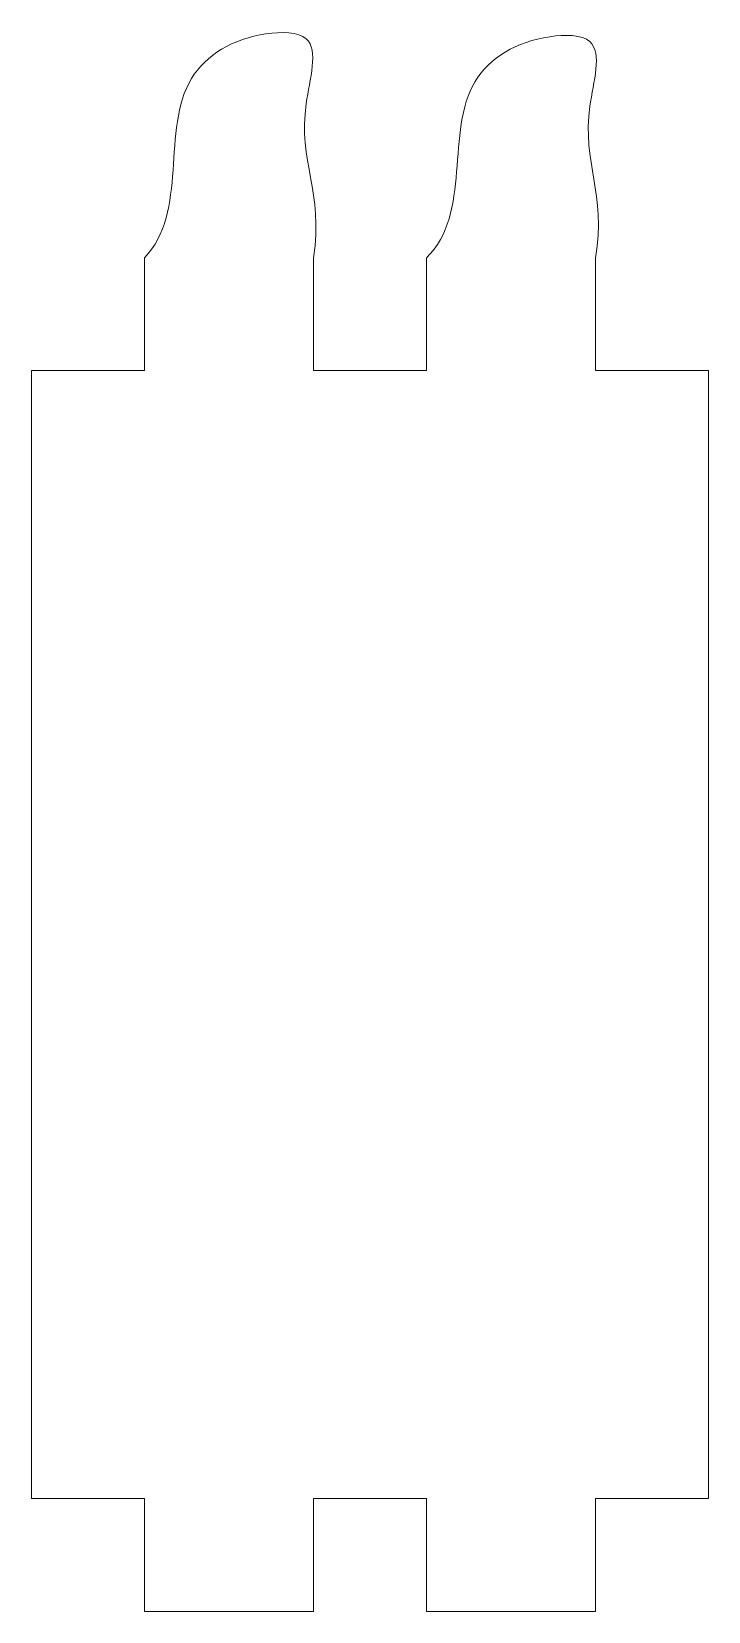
# Model space of a CAD drawing. Header units: inches. Extents: x -0.38 to 0.38, y -0.75 to 1.
import ezdxf

# ---------------------------------------------------------------- set-up
doc = ezdxf.new("R2010")
doc.units = ezdxf.units.IN
doc.header["$MEASUREMENT"] = 0

msp = doc.modelspace()

# ---------------------------------------------------------------- linework, layer by layer
at = {"color": 7, "linetype": 'Continuous', "lineweight": 15}
for p, q in [((-0.25, 0.625), (-0.25, 0.75)), ((-0.0625, 0.625), (-0.0625, 0.75)), ((0.0625, 0.625), (0.0625, 0.75)), ((0.25, 0.625), (0.25, 0.75)), ((-0.375, -0.625), (-0.375, 0.625)), ((-0.25, 0.625), (-0.375, 0.625)), ((0.0625, 0.625), (-0.0625, 0.625)), ((0.375, 0.625), (0.25, 0.625)), ((0.375, -0.625), (0.375, 0.625)), ((-0.25, -0.625), (-0.375, -0.625)), ((-0.25, -0.625), (-0.25, -0.75)), ((-0.0625, -0.625), (-0.0625, -0.75)), ((0.0625, -0.625), (-0.0625, -0.625)), ((0.0625, -0.625), (0.0625, -0.75)), ((0.25, -0.625), (0.25, -0.75)), ((0.375, -0.625), (0.25, -0.625)), ((-0.25, -0.75), (-0.0625, -0.75)), ((0.0625, -0.75), (0.25, -0.75))]:
    msp.add_line(p, q, dxfattribs=at)
for points, knots in [([(-0.25, 0.75), (-0.2011, 0.7997), (-0.246, 0.9363), (-0.138, 1.0009), (-0.05, 1.0001), (-0.0918, 0.8708), (-0.0513, 0.8229), (-0.0625, 0.75)], [0, 0, 0, 0, 0.348301, 0.511854, 0.587996, 0.709542, 1, 1, 1, 1]), ([(0.0625, 0.75), (0.1132, 0.7985), (0.0689, 0.9337), (0.1764, 0.9978), (0.2643, 0.997), (0.223, 0.8691), (0.2623, 0.8212), (0.25, 0.75)], [0, 0, 0, 0, 0.347504, 0.512636, 0.589513, 0.712232, 1, 1, 1, 1])]:
    msp.add_open_spline(points, degree=3, knots=knots, dxfattribs=at)

doc.saveas('drawing.dxf')
